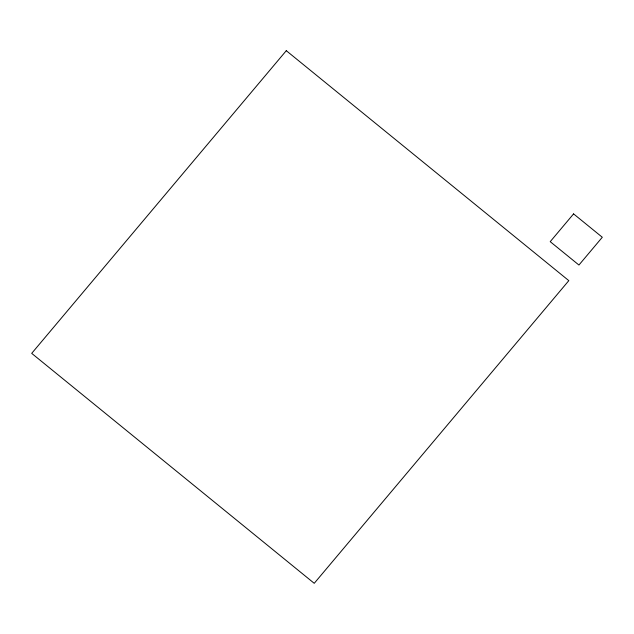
<?xml version="1.0" encoding="UTF-8"?>
<svg xmlns="http://www.w3.org/2000/svg" width="634" height="634" viewBox="0 0 634 634"><rect width="100%" height="100%" fill="white"/><g stroke="black" fill="none" stroke-linecap="round" stroke-linejoin="round"><path stroke-width="0.95" d="M286.283 50.688L31.7 353.36L314.234 583.312L568.817 280.64L286.283 50.688M573.58 213.888L550.217 241.665L578.937 265.036L602.3 237.259L573.58 213.888"/></g></svg>
